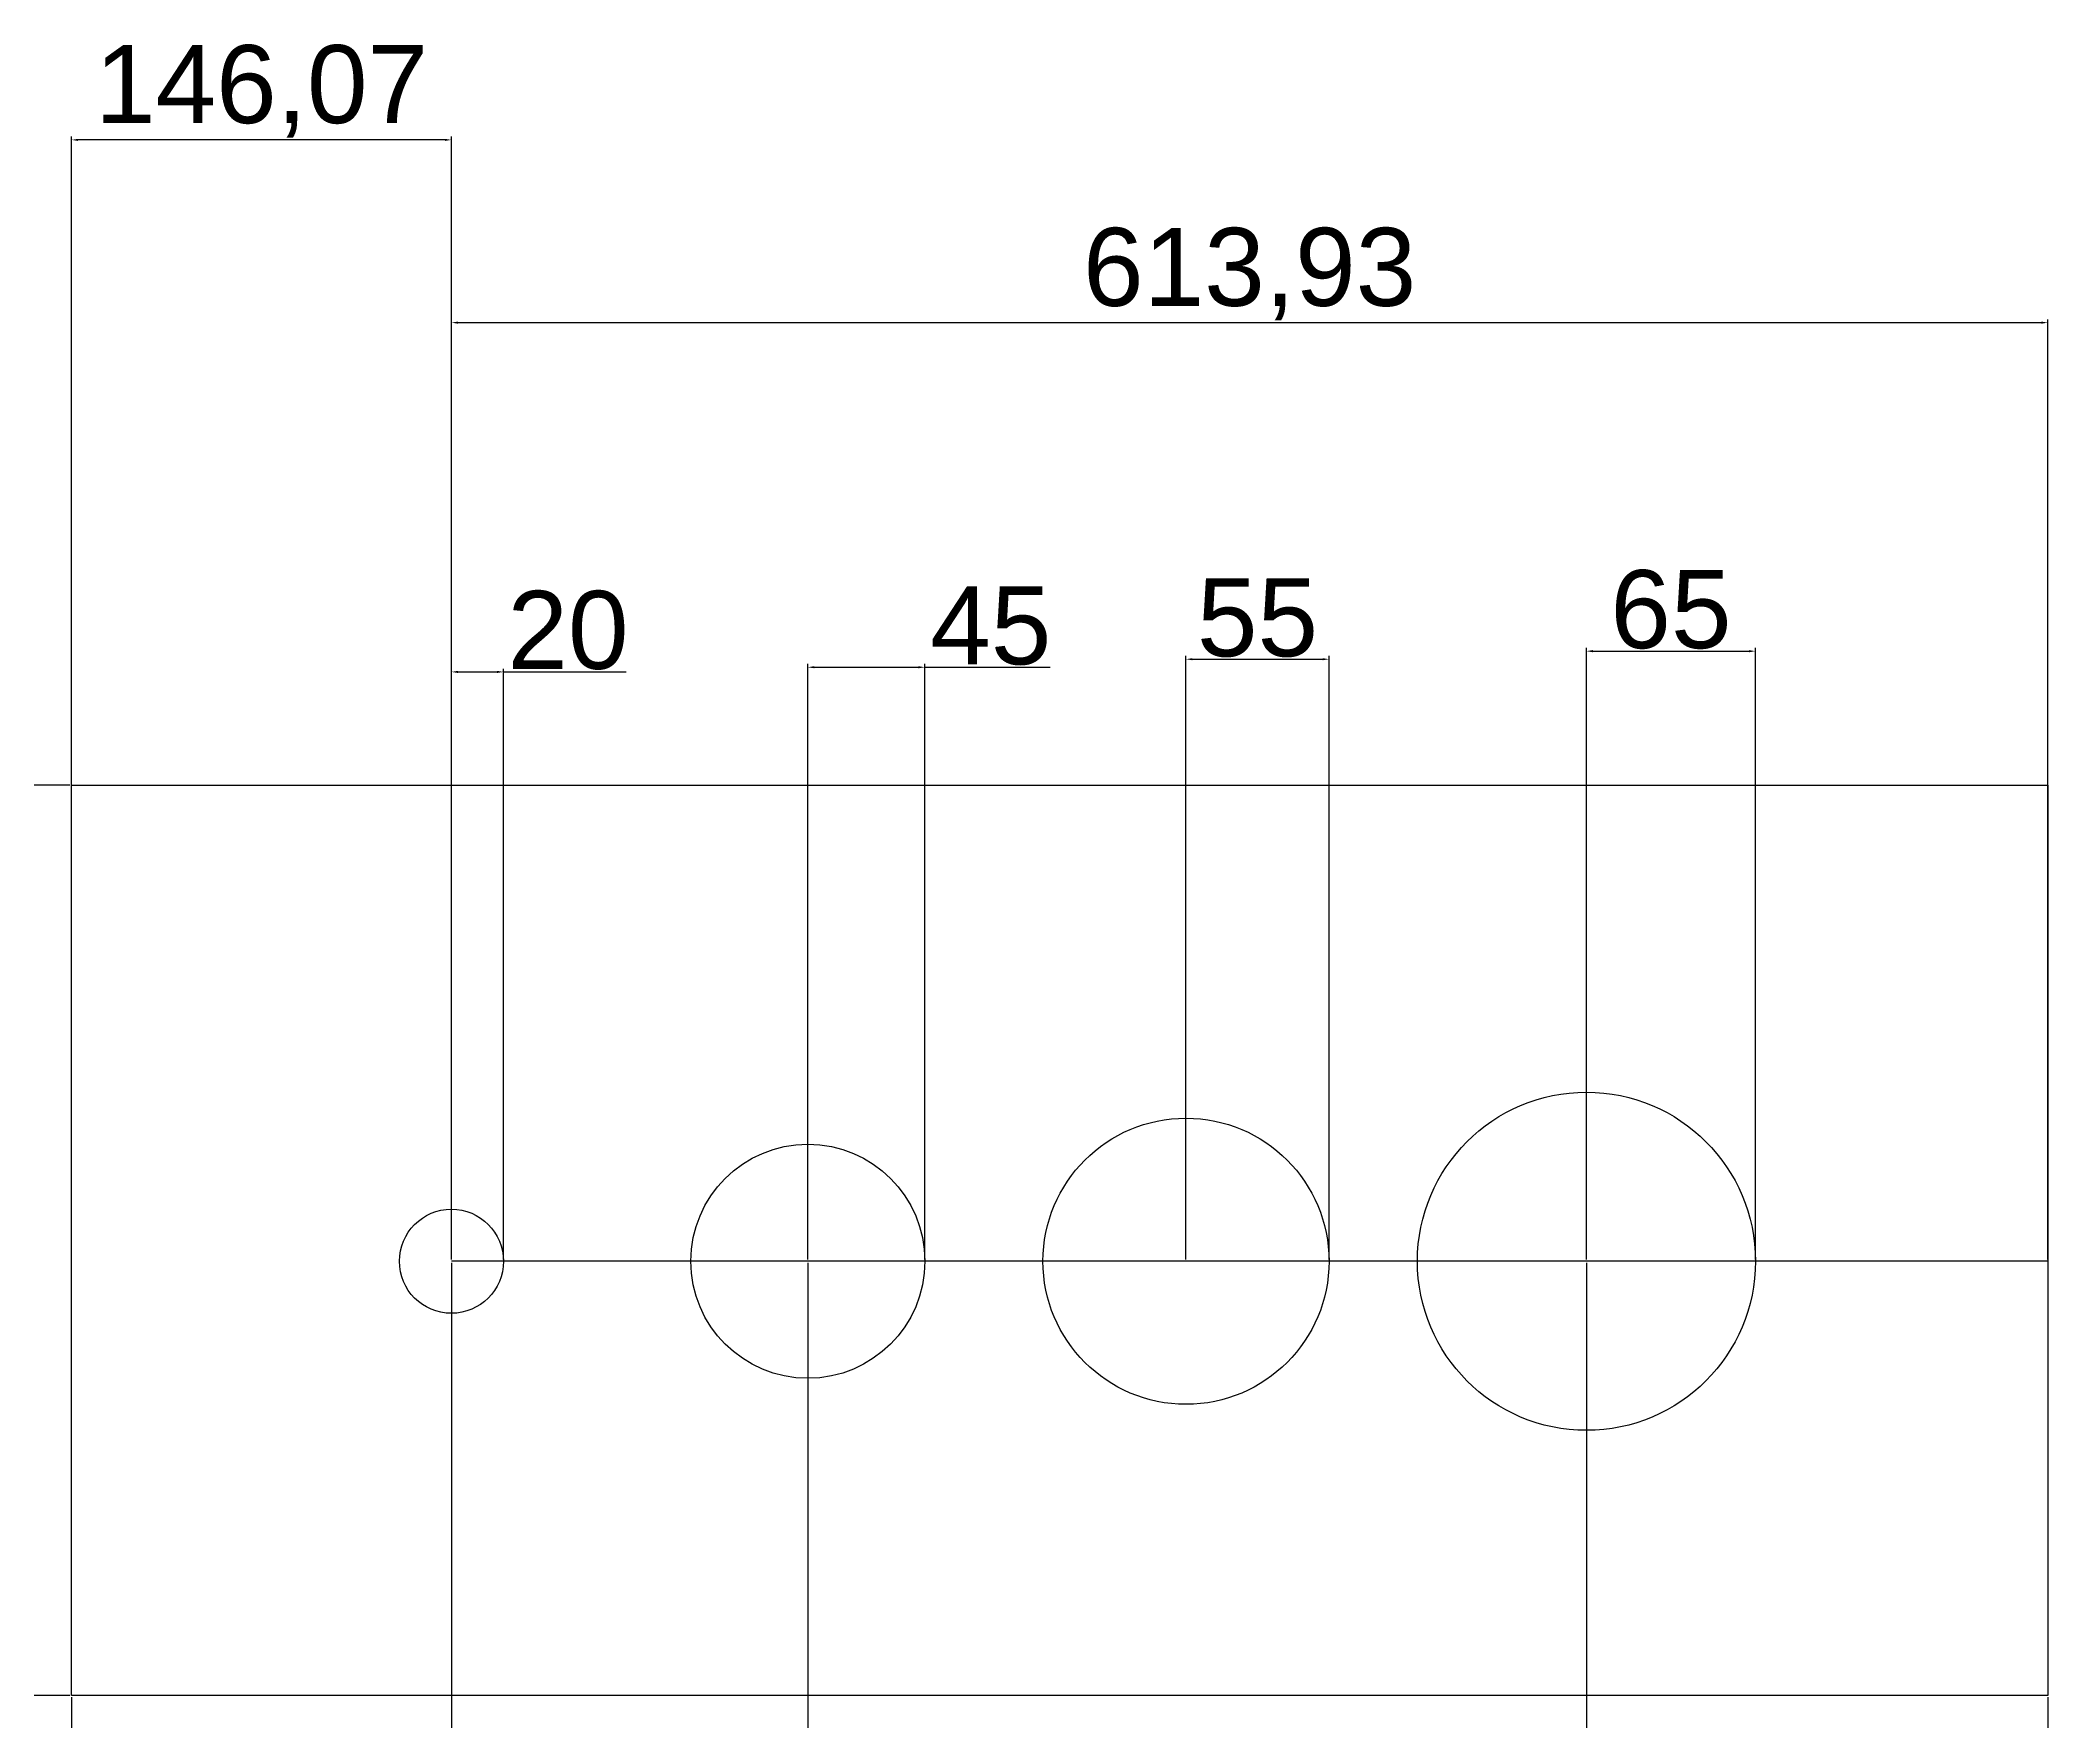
# Model space of a CAD drawing. Header units: millimetres. Extents: x 1413 to 3956, y 867 to 2430.
# Drawn here: x 1850 to 2622, y 1784 to 2430 of the extents above; entities that cross this region are included whole.
import ezdxf

# ---------------------------------------------------------------- set-up
doc = ezdxf.new("R2010")
doc.units = ezdxf.units.MM
doc.styles.get("Standard").update_dxf_attribs({"font": 'arial.ttf', "height": 30})
doc.dimstyles.new('ISO-25', dxfattribs={"dimtxt": 2.5, "dimasz": 2.5, "dimexe": 1.25, "dimexo": 0.625, "dimtad": 1, "dimtxsty": 'Standard', "dimcen": 2.5, "dimadec": 0, "dimazin": 0, "dimtfac": 1, "dimtmove": 0, "dimatfit": 3, "dimfxl": 1, "dimarcsym": 0})

# ---------------------------------------------------------------- blocks, each defined once
blk = doc.blocks.new('*D1')
at = {"color": 0, "lineweight": -2, "transparency": 16777216}
for p, q in [((1862.43, 1793.3), (1862.43, 872.64)), ((2622.43, 1793.3), (2622.43, 872.64)), ((1864.93, 873.89), (2619.93, 873.89))]:
    blk.add_line(p, q, dxfattribs=at)
at = {"color": 0, "transparency": 16777216}
for points in [[(1864.93, 874.31), (1864.93, 873.47), (1862.43, 873.89)], [(2619.93, 874.31), (2619.93, 873.47), (2622.43, 873.89)]]:
    blk.add_solid(points, dxfattribs=at)
at = {"layer": 'Defpoints', "color": 0, "transparency": 16777216}
for p in [(1862.43, 1793.92), (2622.43, 1793.92), (2622.43, 873.89)]:
    blk.add_point(p, dxfattribs=at)
at = {"color": 0, "transparency": 16777216, "insert": (2242.43, 889.83), "char_height": 30, "attachment_point": 5}
blk.add_mtext('760', dxfattribs=at)
blk = doc.blocks.new('*D4')
at = {"color": 0, "lineweight": -2, "transparency": 16777216}
for p, q in [((1861.81, 2143.92), (1447.19, 2143.92)), ((1448.44, 2141.42), (1448.44, 1796.42)), ((1861.81, 1793.92), (1447.19, 1793.92))]:
    blk.add_line(p, q, dxfattribs=at)
at = {"color": 0, "transparency": 16777216}
for points in [[(1448.02, 2141.42), (1448.85, 2141.42), (1448.44, 2143.92)], [(1448.02, 1796.42), (1448.85, 1796.42), (1448.44, 1793.92)]]:
    blk.add_solid(points, dxfattribs=at)
at = {"layer": 'Defpoints', "color": 0, "transparency": 16777216}
for p in [(1862.43, 2143.92), (1448.44, 1793.92), (1862.43, 1793.92)]:
    blk.add_point(p, dxfattribs=at)
at = {"color": 0, "transparency": 16777216, "insert": (1432.48, 1968.92), "char_height": 30, "attachment_point": 5, "rotation": 90}
blk.add_mtext('350', dxfattribs=at)
blk = doc.blocks.new('*D5')
at = {"color": 0, "lineweight": -2, "transparency": 16777216}
for p, q in [((2444.99, 1961.51), (2444.99, 2196.68)), ((2447.49, 2195.43), (2507.49, 2195.43)), ((2509.99, 1961.51), (2509.99, 2196.68))]:
    blk.add_line(p, q, dxfattribs=at)
at = {"color": 0, "transparency": 16777216}
for points in [[(2447.49, 2195.85), (2447.49, 2195.01), (2444.99, 2195.43)], [(2507.49, 2195.85), (2507.49, 2195.01), (2509.99, 2195.43)]]:
    blk.add_solid(points, dxfattribs=at)
at = {"layer": 'Defpoints', "color": 0, "transparency": 16777216}
for p in [(2509.99, 2195.43), (2444.99, 1960.88), (2509.99, 1960.88)]:
    blk.add_point(p, dxfattribs=at)
at = {"color": 0, "transparency": 16777216, "insert": (2477.49, 2211.37), "char_height": 30, "attachment_point": 5}
blk.add_mtext('65', dxfattribs=at)
blk = doc.blocks.new('*D6')
at = {"color": 0, "lineweight": -2, "transparency": 16777216}
for p, q in [((2290.99, 1961.51), (2290.99, 2193.59)), ((2345.99, 1961.51), (2345.99, 2193.59)), ((2293.49, 2192.34), (2343.49, 2192.34))]:
    blk.add_line(p, q, dxfattribs=at)
at = {"color": 0, "transparency": 16777216}
for points in [[(2293.49, 2192.76), (2293.49, 2191.92), (2290.99, 2192.34)], [(2343.49, 2192.76), (2343.49, 2191.92), (2345.99, 2192.34)]]:
    blk.add_solid(points, dxfattribs=at)
at = {"layer": 'Defpoints', "color": 0, "transparency": 16777216}
for p in [(2345.99, 2192.34), (2290.99, 1960.88), (2345.99, 1960.88)]:
    blk.add_point(p, dxfattribs=at)
at = {"color": 0, "transparency": 16777216, "insert": (2318.49, 2208.22), "char_height": 30, "attachment_point": 5}
blk.add_mtext('55', dxfattribs=at)
blk = doc.blocks.new('*D7')
at = {"color": 0, "lineweight": -2, "transparency": 16777216}
for p, q in [((2145.58, 1961.51), (2145.58, 2190.5)), ((2148.08, 2189.25), (2188.08, 2189.25)), ((2190.58, 1961.51), (2190.58, 2190.5)), ((2190.58, 2189.25), (2238.74, 2189.25))]:
    blk.add_line(p, q, dxfattribs=at)
at = {"color": 0, "transparency": 16777216}
for points in [[(2148.08, 2189.67), (2148.08, 2188.84), (2145.58, 2189.25)], [(2188.08, 2189.67), (2188.08, 2188.84), (2190.58, 2189.25)]]:
    blk.add_solid(points, dxfattribs=at)
at = {"layer": 'Defpoints', "color": 0, "transparency": 16777216}
for p in [(2190.58, 2189.25), (2145.58, 1960.88), (2190.58, 1960.88)]:
    blk.add_point(p, dxfattribs=at)
at = {"color": 0, "transparency": 16777216, "insert": (2215.91, 2205.13), "char_height": 30, "attachment_point": 5}
blk.add_mtext('45', dxfattribs=at)
blk = doc.blocks.new('*D8')
at = {"color": 0, "lineweight": -2, "transparency": 16777216}
for p, q in [((2008.5, 1961.51), (2008.5, 2188.7)), ((2011, 2187.45), (2026, 2187.45)), ((2028.5, 1961.51), (2028.5, 2188.7)), ((2028.5, 2187.45), (2075.64, 2187.45))]:
    blk.add_line(p, q, dxfattribs=at)
at = {"color": 0, "transparency": 16777216}
for points in [[(2011, 2187.87), (2011, 2187.04), (2008.5, 2187.45)], [(2026, 2187.87), (2026, 2187.04), (2028.5, 2187.45)]]:
    blk.add_solid(points, dxfattribs=at)
at = {"layer": 'Defpoints', "color": 0, "transparency": 16777216}
for p in [(2028.5, 2187.45), (2008.5, 1960.88), (2028.5, 1960.88)]:
    blk.add_point(p, dxfattribs=at)
at = {"color": 0, "transparency": 16777216, "insert": (2053.32, 2203.4), "char_height": 30, "attachment_point": 5}
blk.add_mtext('20', dxfattribs=at)
blk = doc.blocks.new('*D13')
at = {"color": 0, "lineweight": -2, "transparency": 16777216}
for p, q in [((2008.5, 1961.51), (2008.5, 2322.98)), ((2011, 2321.73), (2619.93, 2321.73)), ((2622.43, 1961.51), (2622.43, 2322.98))]:
    blk.add_line(p, q, dxfattribs=at)
at = {"color": 0, "transparency": 16777216}
for points in [[(2011, 2322.14), (2011, 2321.31), (2008.5, 2321.73)], [(2619.93, 2322.14), (2619.93, 2321.31), (2622.43, 2321.73)]]:
    blk.add_solid(points, dxfattribs=at)
at = {"layer": 'Defpoints', "color": 0, "transparency": 16777216}
for p in [(2622.43, 2321.73), (2008.5, 1960.88), (2622.43, 1960.88)]:
    blk.add_point(p, dxfattribs=at)
at = {"color": 0, "transparency": 16777216, "insert": (2315.47, 2340.38), "char_height": 30, "attachment_point": 5}
blk.add_mtext('613,93', dxfattribs=at)
blk = doc.blocks.new('*D19')
at = {"color": 0, "lineweight": -2, "transparency": 16777216}
for p, q in [((1862.43, 1961.51), (1862.43, 2393.24)), ((2006, 2391.99), (1864.93, 2391.99)), ((2008.5, 1961.51), (2008.5, 2393.24))]:
    blk.add_line(p, q, dxfattribs=at)
at = {"color": 0, "transparency": 16777216}
for points in [[(1864.93, 2392.41), (1864.93, 2391.57), (1862.43, 2391.99)], [(2006, 2392.41), (2006, 2391.57), (2008.5, 2391.99)]]:
    blk.add_solid(points, dxfattribs=at)
at = {"layer": 'Defpoints', "color": 0, "transparency": 16777216}
for p in [(1862.43, 2391.99), (1862.43, 1960.88), (2008.5, 1960.88)]:
    blk.add_point(p, dxfattribs=at)
at = {"color": 0, "transparency": 16777216, "insert": (1935.47, 2410.64), "char_height": 30, "attachment_point": 5}
blk.add_mtext('146,07', dxfattribs=at)
blk = doc.blocks.new('*D20')
at = {"color": 0, "lineweight": -2, "transparency": 16777216}
for p, q in [((2008.5, 1960.26), (2008.5, 1616.16)), ((2145.58, 1960.26), (2145.58, 1616.16)), ((2143.08, 1617.41), (2011, 1617.41))]:
    blk.add_line(p, q, dxfattribs=at)
at = {"color": 0, "transparency": 16777216}
for points in [[(2011, 1617.83), (2011, 1616.99), (2008.5, 1617.41)], [(2143.08, 1617.83), (2143.08, 1616.99), (2145.58, 1617.41)]]:
    blk.add_solid(points, dxfattribs=at)
at = {"layer": 'Defpoints', "color": 0, "transparency": 16777216}
for p in [(2008.5, 1960.88), (2145.58, 1960.88), (2008.5, 1617.41)]:
    blk.add_point(p, dxfattribs=at)
at = {"color": 0, "transparency": 16777216, "insert": (2077.04, 1636.06), "char_height": 30, "attachment_point": 5}
blk.add_mtext('137,08', dxfattribs=at)
blk = doc.blocks.new('*D21')
at = {"color": 0, "lineweight": -2, "transparency": 16777216}
for p, q in [((2008.5, 1960.26), (2008.5, 1435.12)), ((2444.99, 1960.26), (2444.99, 1435.12)), ((2011, 1436.37), (2442.49, 1436.37))]:
    blk.add_line(p, q, dxfattribs=at)
at = {"color": 0, "transparency": 16777216}
for points in [[(2011, 1436.79), (2011, 1435.95), (2008.5, 1436.37)], [(2442.49, 1436.79), (2442.49, 1435.95), (2444.99, 1436.37)]]:
    blk.add_solid(points, dxfattribs=at)
at = {"layer": 'Defpoints', "color": 0, "transparency": 16777216}
for p in [(2008.5, 1960.88), (2444.99, 1960.88), (2444.99, 1436.37)]:
    blk.add_point(p, dxfattribs=at)
at = {"color": 0, "transparency": 16777216, "insert": (2226.75, 1455.02), "char_height": 30, "attachment_point": 5}
blk.add_mtext('436,49', dxfattribs=at)

msp = doc.modelspace()

# ---------------------------------------------------------------- linework, layer by layer
for p, q in [((2622.432, 2143.923), (2622.432, 1960.883)), ((2145.582, 1960.883), (2008.502, 1960.883)), ((2290.992, 1960.883), (2145.582, 1960.883)), ((2444.992, 1960.883), (2290.992, 1960.883)), ((2622.432, 1960.883), (2444.992, 1960.883))]:
    msp.add_line(p, q)
msp.add_lwpolyline([(1862.432, 2143.923), (2622.432, 2143.923), (2622.432, 1793.923), (1862.432, 1793.923)], close=True)
for centre, radius in [((2444.992, 1960.883), 65), ((2290.992, 1960.883), 55), ((2145.582, 1960.883), 45), ((2008.502, 1960.883), 20)]:
    msp.add_circle(centre, radius)

# ---------------------------------------------------------------- dimensions: what is measured, and where the dimension line sits
for base, p1, p2, picture, middle in [((1862.432, 2391.989), (2008.502, 1960.883), (1862.432, 1960.883), '*D19', (1935.467, 2410.643)), ((2622.432, 2321.726), (2008.502, 1960.883), (2622.432, 1960.883), '*D13', (2315.467, 2340.38)), ((2190.582, 2189.252), (2145.582, 1960.883), (2190.582, 1960.883), '*D7', (2215.91, 2205.133)), ((2345.992, 2192.341), (2290.992, 1960.883), (2345.992, 1960.883), '*D6', (2318.492, 2208.222)), ((2509.992, 2195.429), (2444.992, 1960.883), (2509.992, 1960.883), '*D5', (2477.492, 2211.372)), ((2028.502, 2187.455), (2008.502, 1960.883), (2028.502, 1960.883), '*D8', (2053.318, 2203.397)), ((2008.502, 1617.411), (2145.582, 1960.883), (2008.502, 1960.883), '*D20', (2077.042, 1636.064)), ((2444.992, 1436.37), (2008.502, 1960.883), (2444.992, 1960.883), '*D21', (2226.747, 1455.024)), ((2622.432, 873.891), (1862.432, 1793.923), (2622.432, 1793.923), '*D1', (2242.432, 889.833))]:
    dim = msp.add_linear_dim(base=base, p1=p1, p2=p2, dimstyle='ISO-25')
    dim.commit()
    dim.dimension.update_dxf_attribs({"geometry": picture, "text_midpoint": middle})
dim = msp.add_linear_dim(base=(1448.437, 1793.923), p1=(1862.432, 2143.923), p2=(1862.432, 1793.923), angle=90, dimstyle='ISO-25')
dim.commit()
dim.dimension.update_dxf_attribs({"geometry": '*D4', "text_midpoint": (1432.485, 1968.923)})

doc.saveas('drawing.dxf')
